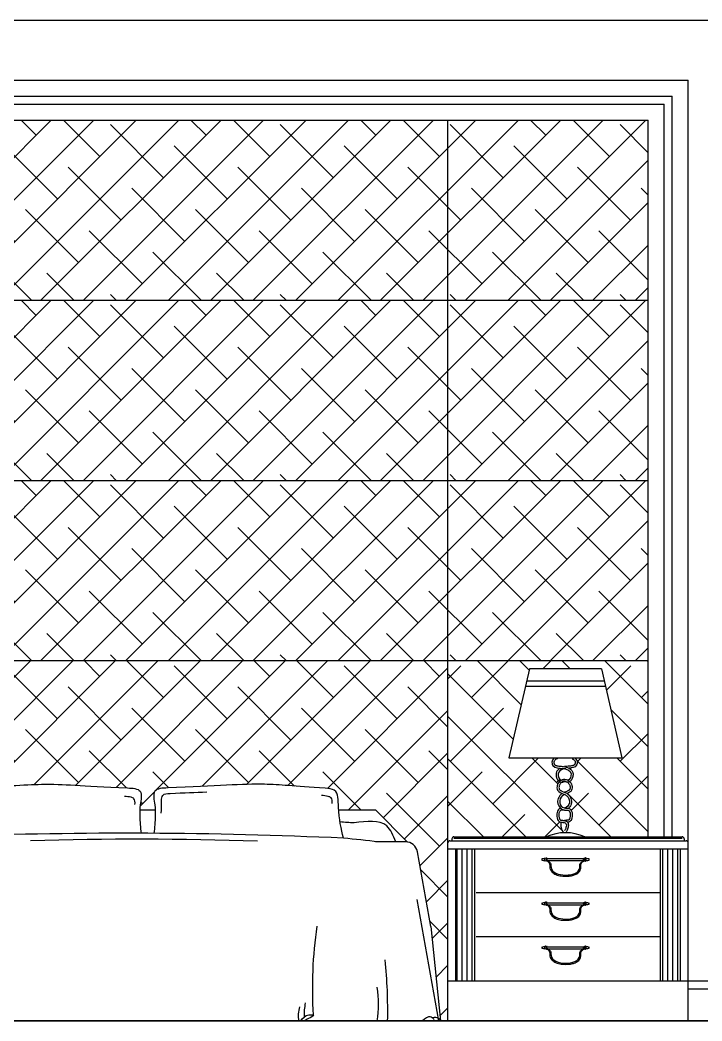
# Model space of a CAD drawing. Header units: inches. Extents: x 3 to 45, y 10.7 to 35.5.
# Drawn here: x 19.385 to 21.089, y 20.311 to 22.811 of the extents above; entities that cross this region are included whole.
import ezdxf

# ---------------------------------------------------------------- set-up
doc = ezdxf.new("R2010")
doc.units = ezdxf.units.IN
doc.header["$MEASUREMENT"] = 0
for name, color, linetype in [('02', 2, 'Continuous'), ('1', 1, 'Continuous'), ('4', 4, 'Continuous'), ('8', 8, 'Continuous')]:
    doc.layers.add(name, color=color, linetype=linetype)
pattern_1 = [(45, (-10.16666, 24.72485), (-0.053033, 0.053033), []), (135, (-10.16666, 24.72485), (-0.15909903, 0.053033), [0.1875, -0.1125])]

msp = doc.modelspace()

# ---------------------------------------------------------------- hatches: boundary and pattern name
at = {"layer": '8'}
h = msp.add_hatch(dxfattribs=at)
h.set_pattern_fill('ANSI38', color=256, scale=0.6, style=0)
h.set_pattern_definition([(45, (-10.16666, 25.17485), (-0.053033, 0.053033), []), (135, (-10.16666, 25.17485), (-0.15909903, 0.053033), [0.1875, -0.1125])])
h.paths.add_polyline_path([(18.9545, 22.561), (18.9545, 22.111), (20.4545, 22.111), (20.4545, 22.561)])
h.paths.add_polyline_path([(20.4545, 22.561), (20.4545, 22.111), (20.9545, 22.111), (20.9545, 22.561)])
h.paths.add_polyline_path([(18.4545, 22.561), (18.4545, 22.111), (18.9545, 22.111), (18.9545, 22.561)])
h = msp.add_hatch(dxfattribs=at)
h.set_pattern_fill('ANSI38', color=256, scale=0.6, style=0)
h.set_pattern_definition(pattern_1)
h.paths.add_polyline_path([(18.9545, 22.111), (18.9545, 21.661), (20.4545, 21.661), (20.4545, 22.111)])
h.paths.add_polyline_path([(20.4545, 22.111), (20.4545, 21.661), (20.9545, 21.661), (20.9545, 22.111)])
h.paths.add_polyline_path([(18.4545, 22.111), (18.4545, 21.661), (18.9545, 21.661), (18.9545, 22.111)])
h = msp.add_hatch(dxfattribs=at)
h.set_pattern_fill('ANSI38', color=256, scale=0.6, style=0)
h.set_pattern_definition([(45, (-10.16666, 24.27485), (-0.053033, 0.053033), []), (135, (-10.16666, 24.27485), (-0.15909903, 0.053033), [0.1875, -0.1125])])
h.paths.add_polyline_path([(18.9545, 21.661), (18.9545, 21.211), (20.4545, 21.211), (20.4545, 21.661)])
h.paths.add_polyline_path([(20.4545, 21.661), (20.4545, 21.211), (20.9545, 21.211), (20.9545, 21.661)])
h.paths.add_polyline_path([(18.4545, 21.661), (18.4545, 21.211), (18.9545, 21.211), (18.9545, 21.661)])
h = msp.add_hatch(dxfattribs=at)
h.set_pattern_fill('ANSI38', color=256, scale=0.6, style=0)
h.set_pattern_definition(pattern_1)
edge = h.paths.add_edge_path()
edge.add_spline(control_points=[(19.2263, 20.838), (19.2265, 20.8404), (19.2275, 20.859), (19.2267, 20.8899), (19.3363, 20.8971), (19.4712, 20.9066), (19.5377, 20.898), (19.6945, 20.8913), (19.686, 20.8578), (19.6848, 20.8421), (19.6847, 20.838)], knot_values=[81.97034, 81.97034, 81.97034, 81.97034, 88.200057, 131.492666, 155.02987, 382.749545, 695.379118, 728.972272, 762.972272, 775.118622, 775.118622, 775.118622, 775.118622], degree=3, periodic=0)
edge.add_line((19.6847, 20.838), (19.7231, 20.838))
edge.add_spline(control_points=[(19.7231, 20.838), (19.723, 20.8421), (19.7218, 20.8578), (19.7132, 20.8913), (19.8701, 20.898), (19.9896, 20.9066), (20.0715, 20.8971), (20.1811, 20.8899), (20.1803, 20.859), (20.1813, 20.8404), (20.1815, 20.838)], knot_values=[81.97034, 81.97034, 81.97034, 81.97034, 94.11669, 128.11669, 161.709844, 474.339417, 702.059091, 725.596296, 768.888905, 775.118622, 775.118622, 775.118622, 775.118622], degree=3, periodic=0)
edge.add_line((20.1815, 20.838), (20.2734, 20.838))
edge.add_line((20.2734, 20.838), (20.3534, 20.758))
edge.add_arc((20.3487, 20.7284), 0.03, 10.209, 80.9663, ccw=False)
edge.add_line((20.3782, 20.7337), (20.4118, 20.5471))
edge.add_line((20.4118, 20.5471), (20.4357, 20.311))
edge.add_line((20.4357, 20.311), (20.4545, 20.311))
edge.add_line((20.4545, 20.311), (20.4545, 21.211))
edge.add_line((20.4545, 21.211), (18.9545, 21.211))
edge.add_line((18.9545, 21.211), (18.9545, 20.311))
edge.add_line((18.9545, 20.311), (18.9721, 20.311))
edge.add_line((18.9721, 20.311), (18.996, 20.5471))
edge.add_line((18.996, 20.5471), (19.0296, 20.7337))
edge.add_arc((19.0591, 20.7284), 0.03, 99.0337, 169.791, ccw=False)
edge.add_line((19.0544, 20.758), (19.1344, 20.838))
edge.add_line((19.1344, 20.838), (19.2263, 20.838))

# ---------------------------------------------------------------- linework, layer by layer
at = {"layer": '02'}
for p, q in [((20.5135, 21.1186), (20.6059, 21.211)), ((20.6373, 21.1009), (20.5272, 21.211)), ((20.6573, 21.187), (20.6333, 21.211)), ((20.6914, 21.1904), (20.712, 21.211)), ((20.7599, 21.1904), (20.7393, 21.211)), ((20.9545, 21.1019), (20.8454, 21.211)), ((20.9545, 21.208), (20.9515, 21.211)), ((20.4545, 21.1656), (20.487, 21.1982)), ((20.6172, 21.0149), (20.4545, 21.1777)), ((20.6581, 21.1904), (20.6063, 20.9679)), ((20.8382, 21.1904), (20.6581, 21.1904)), ((20.8382, 21.1904), (20.889, 20.9679)), ((20.8503, 21.1372), (20.9113, 21.1982)), ((20.8452, 21.1597), (20.6511, 21.1597)), ((20.8483, 21.1461), (20.648, 21.1461)), ((20.9378, 21.1186), (20.9545, 21.1353)), ((20.4605, 20.9595), (20.5931, 21.0921)), ((20.9545, 20.9959), (20.8614, 21.0889)), ((20.7404, 20.7857), (20.4545, 21.0716)), ((20.8848, 20.9595), (20.9545, 21.0292)), ((20.649, 20.771), (20.4545, 20.9655)), ((20.5666, 20.8534), (20.681, 20.9679)), ((20.6063, 20.9679), (20.889, 20.9679)), ((20.7289, 20.9032), (20.6642, 20.9679)), ((20.9545, 20.7837), (20.7764, 20.9618)), ((20.7773, 20.9581), (20.7871, 20.9679)), ((20.9545, 20.8898), (20.8764, 20.9679)), ((20.4545, 20.8474), (20.54, 20.933)), ((20.7488, 20.9404), (20.7321, 20.9404)), ((20.7598, 20.9406), (20.762, 20.9429)), ((20.7621, 20.9404), (20.7602, 20.9404)), ((20.7257, 20.9065), (20.7337, 20.9146)), ((20.8317, 20.8004), (20.9545, 20.9232)), ((20.8611, 20.771), (20.7525, 20.8796)), ((20.7623, 20.837), (20.8052, 20.88)), ((20.5429, 20.771), (20.4545, 20.8595)), ((20.5902, 20.771), (20.6461, 20.8269)), ((20.6962, 20.771), (20.7337, 20.8084)), ((20.4695, 20.768), (21.0395, 20.768)), ((20.4775, 20.411), (20.4775, 20.741)), ((20.49, 20.411), (20.49, 20.741)), ((20.5025, 20.411), (20.5025, 20.741)), ((20.515, 20.411), (20.515, 20.741)), ((20.9915, 20.411), (20.9915, 20.741)), ((21.004, 20.411), (21.004, 20.741)), ((21.0165, 20.411), (21.0165, 20.741)), ((21.029, 20.411), (21.029, 20.741)), ((20.7026, 20.7165), (20.7937, 20.7165)), ((20.7026, 20.7115), (20.7937, 20.7115)), ((20.3771, 20.6144), (20.4311, 20.311)), ((20.7026, 20.6065), (20.7937, 20.6065)), ((20.7026, 20.6015), (20.7937, 20.6015)), ((20.7026, 20.4965), (20.7937, 20.4965)), ((20.7026, 20.4915), (20.7937, 20.4915)), ((21.0545, 20.391), (21.1983, 20.391))]:
    msp.add_line(p, q, dxfattribs=at)
for centre, radius, start, end in [((20.7481, 20.6646), 0.1167, 65.7073, 114.2927), ((19.6824, 11.4661), 9.2988, 88.17587, 91.66873), ((20.6944, 20.7069), 0.00955, 69.0492, 130.2371), ((20.6944, 20.7215), 0.00955, 229.7629, 290.9508), ((20.8019, 20.7069), 0.00955, 49.7629, 110.9508), ((20.8019, 20.7215), 0.00955, 249.0492, 310.2371), ((20.6944, 20.5969), 0.00955, 69.0492, 130.2371), ((20.6944, 20.6115), 0.00955, 229.7629, 290.9508), ((20.8019, 20.5969), 0.00955, 49.7629, 110.9508), ((20.8019, 20.6115), 0.00955, 249.0492, 310.2371), ((21.2206, 20.3917), 1.1049, 171.8905, 183.4107), ((20.6944, 20.4869), 0.00955, 69.0492, 130.2371), ((20.6944, 20.5015), 0.00955, 229.7629, 290.9508), ((20.8019, 20.4869), 0.00955, 49.7629, 110.9508), ((20.8019, 20.5015), 0.00955, 249.0492, 310.2371), ((19.0609, 20.3385), 1.2431, 358.7303, 5.7732), ((20.0457, 20.353), 0.2353, 349.7075, 10.2925), ((20.3174, 20.3213), 0.2224, 171.0002, 180.1203), ((20.1679, 20.3228), 0.0875, 164.2136, 187.7502)]:
    msp.add_arc(centre, radius, start, end, dxfattribs=at)
for centre in [(20.6982, 20.7142), (20.6982, 20.6042), (20.6982, 20.4942)]:
    msp.add_ellipse(centre, major_axis=(0, 0.0047), ratio=0.287353, dxfattribs=at)
for centre, major_axis, ratio, start_param, end_param in [((20.7001, 20.714), (-0.00001, 0.00346), 0.499816, 2.572703, 6.805763), ((20.7013, 20.714), (0, 0.00386), 0.448757, 2.645237, 6.768924), ((20.7001, 20.604), (-0.00001, 0.00346), 0.499816, 2.572703, 6.805763), ((20.7013, 20.604), (0, 0.00386), 0.448757, 2.645237, 6.768924), ((20.7001, 20.494), (-0.00001, 0.00346), 0.499816, 2.572703, 6.805763), ((20.7013, 20.494), (0, 0.00386), 0.448757, 2.645237, 6.768924)]:
    msp.add_ellipse(centre, major_axis=major_axis, ratio=ratio, start_param=start_param, end_param=end_param, dxfattribs=at)
at = {"layer": '02', "extrusion": (0, 0, -1)}
for centre, major_axis, ratio, start_param, end_param in [((20.795, 20.714), (0, 0.00386), 0.448757, 2.645237, 6.768924), ((20.7961, 20.714), (0.00001, 0.00346), 0.499816, 2.572703, 6.805763), ((20.795, 20.604), (0, 0.00386), 0.448757, 2.645237, 6.768924), ((20.7961, 20.604), (0.00001, 0.00346), 0.499816, 2.572703, 6.805763), ((20.795, 20.494), (0, 0.00386), 0.448757, 2.645237, 6.768924), ((20.7961, 20.494), (0.00001, 0.00346), 0.499816, 2.572703, 6.805763)]:
    msp.add_ellipse(centre, major_axis=major_axis, ratio=ratio, start_param=start_param, end_param=end_param, dxfattribs=at)
for centre in [(20.7981, 20.7142), (20.7981, 20.6042), (20.7981, 20.4942)]:
    msp.add_ellipse(centre, major_axis=(0, 0.0047), ratio=0.287353, dxfattribs=at)
at = {"layer": '02'}
for points, knots in [([(20.7201, 20.9679), (20.7174, 20.9659), (20.7128, 20.96), (20.7166, 20.9411), (20.7414, 20.9445), (20.7676, 20.934), (20.7576, 20.909), (20.7443, 20.9163), (20.7328, 20.9106), (20.7264, 20.8997), (20.7265, 20.8834), (20.7414, 20.8791), (20.7546, 20.8724), (20.7616, 20.8562), (20.7521, 20.8441), (20.7461, 20.8429), (20.7457, 20.8429)], [114.621033, 114.621033, 114.621033, 114.621033, 124.12004, 135.44211, 162.810921, 185.967208, 203.984139, 211.098678, 225.556746, 236.765717, 249.050556, 267.657282, 275.909022, 294.238731, 311.372704, 312.363402, 312.363402, 312.363402, 312.363402]), ([(20.729, 20.9664), (20.729, 20.9664), (20.729, 20.9664), (20.7283, 20.9663), (20.7276, 20.9661), (20.7267, 20.9658), (20.7264, 20.9657), (20.7258, 20.9655), (20.7255, 20.9653), (20.7246, 20.9649), (20.724, 20.9645), (20.7226, 20.9636), (20.7219, 20.9629), (20.7206, 20.9615), (20.7202, 20.9608), (20.7197, 20.9597), (20.7195, 20.9594), (20.7194, 20.9589), (20.7193, 20.9586), (20.7192, 20.9581), (20.7192, 20.9579), (20.7191, 20.957), (20.7191, 20.9565), (20.7192, 20.9553), (20.7193, 20.9547), (20.7196, 20.9536), (20.7198, 20.953), (20.7202, 20.9523), (20.7203, 20.952), (20.7206, 20.9515), (20.7208, 20.9513), (20.7211, 20.9509), (20.7213, 20.9507), (20.7218, 20.9502), (20.7222, 20.95), (20.7231, 20.9495), (20.7236, 20.9492), (20.7248, 20.9488), (20.7255, 20.9486), (20.7271, 20.9483), (20.7279, 20.9481), (20.7304, 20.9478), (20.7321, 20.9476), (20.7359, 20.9473), (20.738, 20.9472), (20.7411, 20.9469), (20.7422, 20.9468), (20.7455, 20.9463), (20.7478, 20.9458), (20.7521, 20.9446), (20.7543, 20.9438), (20.7577, 20.9421), (20.7591, 20.9412), (20.7616, 20.9393), (20.7627, 20.9381), (20.7645, 20.9357), (20.7652, 20.9345), (20.7661, 20.9322), (20.7664, 20.9311), (20.7668, 20.9294), (20.7669, 20.9287), (20.767, 20.9273), (20.767, 20.9266), (20.7669, 20.9244), (20.7667, 20.9228), (20.7661, 20.9197), (20.7656, 20.9182), (20.7645, 20.9156), (20.7638, 20.9144), (20.7625, 20.9124), (20.7618, 20.9115), (20.7604, 20.9101), (20.7597, 20.9095), (20.758, 20.9085), (20.7571, 20.9081), (20.7556, 20.9077), (20.7552, 20.9076), (20.7544, 20.9075), (20.7542, 20.9075), (20.7536, 20.9074), (20.7533, 20.9074), (20.7525, 20.9075), (20.752, 20.9075), (20.7507, 20.9077), (20.7499, 20.9079), (20.7486, 20.9083), (20.748, 20.9086), (20.7469, 20.9089), (20.7465, 20.909), (20.746, 20.9092), (20.7459, 20.9092), (20.7456, 20.9092), (20.7454, 20.9093), (20.745, 20.9093), (20.7448, 20.9093), (20.7442, 20.9093), (20.7438, 20.9093), (20.7426, 20.9091), (20.7419, 20.9089), (20.7403, 20.9082), (20.7395, 20.9077), (20.738, 20.9067), (20.7372, 20.9061), (20.7359, 20.9048), (20.7353, 20.9041), (20.734, 20.9023), (20.7334, 20.9011), (20.7326, 20.8992), (20.7324, 20.8985), (20.7321, 20.897), (20.732, 20.8963), (20.7318, 20.8945), (20.7318, 20.8936), (20.732, 20.8918), (20.7321, 20.891), (20.7325, 20.8902), (20.7326, 20.89), (20.7327, 20.8896), (20.7328, 20.8895), (20.733, 20.8892), (20.7331, 20.8891), (20.7333, 20.8887), (20.7336, 20.8885), (20.7343, 20.8878), (20.7348, 20.8873), (20.7362, 20.8865), (20.7369, 20.886), (20.7386, 20.8852), (20.7395, 20.8848), (20.7418, 20.8838), (20.7432, 20.8833), (20.746, 20.8821), (20.7475, 20.8815), (20.7503, 20.8801), (20.7518, 20.8792), (20.7537, 20.8778), (20.7542, 20.8774), (20.7552, 20.8765), (20.7557, 20.8761), (20.7571, 20.8746), (20.7579, 20.8736), (20.76, 20.8706), (20.761, 20.8686), (20.7625, 20.8643), (20.7629, 20.862), (20.7631, 20.8585), (20.763, 20.8573), (20.7628, 20.8554), (20.7626, 20.8547), (20.7623, 20.8533), (20.7621, 20.8527), (20.7615, 20.8507), (20.7609, 20.8494), (20.7593, 20.8465), (20.7581, 20.8449), (20.7564, 20.8431), (20.7559, 20.8427), (20.7555, 20.8423)], [106.203848, 106.203848, 106.203848, 106.203848, 106.309256, 106.309256, 108.837155, 108.837155, 110.114808, 110.114808, 111.39246, 111.39246, 113.947764, 113.947764, 117.924196, 117.924196, 121.900628, 121.900628, 123.560073, 123.560073, 124.805541, 124.805541, 126.051008, 126.051008, 128.541944, 128.541944, 131.032879, 131.032879, 133.545529, 133.545529, 135.024013, 135.024013, 136.681273, 136.681273, 138.338533, 138.338533, 141.222082, 141.222082, 144.105631, 144.105631, 146.989181, 146.989181, 149.87273, 149.87273, 154.962378, 154.962378, 160.052026, 160.052026, 162.656157, 162.656157, 167.864421, 167.864421, 173.072684, 173.072684, 176.663539, 176.663539, 180.254394, 180.254394, 183.17065, 183.17065, 185.370032, 185.370032, 186.75678, 186.75678, 188.143528, 188.143528, 191.28169, 191.28169, 194.419851, 194.419851, 197.058611, 197.058611, 199.221261, 199.221261, 200.991937, 200.991937, 202.762613, 202.762613, 203.540829, 203.540829, 204.003289, 204.003289, 204.46575, 204.46575, 205.390671, 205.390671, 207.119714, 207.119714, 208.848757, 208.848757, 210.5778, 210.5778, 211.090501, 211.090501, 212.115902, 212.115902, 213.141304, 213.141304, 215.192108, 215.192108, 218.693253, 218.693253, 222.194399, 222.194399, 225.695545, 225.695545, 229.19669, 229.19669, 234.560184, 234.560184, 237.335007, 237.335007, 240.109831, 240.109831, 243.733724, 243.733724, 247.357617, 247.357617, 248.719926, 248.719926, 249.671664, 249.671664, 250.623402, 250.623402, 252.526878, 252.526878, 255.664742, 255.664742, 258.802606, 258.802606, 261.94047, 261.94047, 266.130687, 266.130687, 270.320903, 270.320903, 274.511119, 274.511119, 276.064104, 276.064104, 277.617089, 277.617089, 280.723059, 280.723059, 285.922804, 285.922804, 291.122548, 291.122548, 293.669866, 293.669866, 295.183731, 295.183731, 296.697597, 296.697597, 299.725328, 299.725328, 303.929283, 303.929283, 305.254655, 305.254655, 305.254655, 305.254655]), ([(20.765, 20.9657), (20.7652, 20.9657), (20.7653, 20.9656), (20.7657, 20.9655), (20.766, 20.9653), (20.7669, 20.9649), (20.7675, 20.9645), (20.7689, 20.9636), (20.7696, 20.9629), (20.7709, 20.9615), (20.7713, 20.9608), (20.7718, 20.9597), (20.772, 20.9594), (20.7721, 20.9589), (20.7722, 20.9586), (20.7723, 20.9581), (20.7723, 20.9579), (20.7724, 20.957), (20.7724, 20.9565), (20.7723, 20.9553), (20.7722, 20.9547), (20.7719, 20.9536), (20.7717, 20.953), (20.7713, 20.9523), (20.7712, 20.952), (20.7709, 20.9515), (20.7707, 20.9513), (20.7704, 20.9509), (20.7702, 20.9507), (20.7697, 20.9502), (20.7693, 20.95), (20.7684, 20.9495), (20.7679, 20.9492), (20.7667, 20.9488), (20.766, 20.9486), (20.7644, 20.9483), (20.7636, 20.9481), (20.7611, 20.9478), (20.7594, 20.9476), (20.7556, 20.9473), (20.7535, 20.9472), (20.7504, 20.9469), (20.7493, 20.9468), (20.7474, 20.9465), (20.7466, 20.9463), (20.7457, 20.9462)], [109.595734, 109.595734, 109.595734, 109.595734, 110.114808, 110.114808, 111.39246, 111.39246, 113.947765, 113.947765, 117.924196, 117.924196, 121.900628, 121.900628, 123.560075, 123.560075, 124.805542, 124.805542, 126.05101, 126.05101, 128.541946, 128.541946, 131.032881, 131.032881, 133.545527, 133.545527, 135.024012, 135.024012, 136.681272, 136.681272, 138.338532, 138.338532, 141.222081, 141.222081, 144.10563, 144.10563, 146.989179, 146.989179, 149.872728, 149.872728, 154.962376, 154.962376, 160.052023, 160.052023, 162.656156, 162.656156, 164.564552, 164.564552, 164.564552, 164.564552]), ([(20.7714, 20.9679), (20.7741, 20.9659), (20.7787, 20.96), (20.7755, 20.9439), (20.7647, 20.943), (20.757, 20.9424)], [120.742501, 120.742501, 120.742501, 120.742501, 130.241288, 141.563358, 161.821253, 161.821253, 161.821253, 161.821253]), ([(20.7321, 20.9409), (20.7318, 20.9407), (20.7315, 20.9405), (20.7299, 20.9393), (20.7288, 20.9381), (20.727, 20.9357), (20.7263, 20.9345), (20.7254, 20.9322), (20.7251, 20.9311), (20.7247, 20.9294), (20.7246, 20.9287), (20.7245, 20.9273), (20.7245, 20.9266), (20.7246, 20.9244), (20.7248, 20.9228), (20.7254, 20.9197), (20.7259, 20.9182), (20.727, 20.9156), (20.7277, 20.9144), (20.729, 20.9124), (20.7297, 20.9115), (20.7311, 20.9101), (20.7318, 20.9095), (20.7335, 20.9085), (20.7344, 20.9081), (20.7359, 20.9077), (20.7363, 20.9076), (20.7371, 20.9075), (20.7373, 20.9075), (20.7379, 20.9074), (20.7382, 20.9074), (20.739, 20.9075), (20.7395, 20.9075), (20.7408, 20.9077), (20.7416, 20.9079), (20.7429, 20.9083), (20.7435, 20.9086), (20.7446, 20.9089), (20.745, 20.909), (20.7455, 20.9092), (20.7456, 20.9092), (20.7459, 20.9092), (20.7461, 20.9093), (20.7465, 20.9093), (20.7467, 20.9093), (20.7473, 20.9093), (20.7477, 20.9093), (20.7489, 20.9091), (20.7496, 20.9089), (20.7512, 20.9082), (20.752, 20.9077), (20.7535, 20.9067), (20.7543, 20.9061), (20.7556, 20.9048), (20.7562, 20.9041), (20.7575, 20.9023), (20.7581, 20.9011), (20.7589, 20.8992), (20.7591, 20.8985), (20.7594, 20.897), (20.7595, 20.8963), (20.7597, 20.8945), (20.7597, 20.8936), (20.7595, 20.8918), (20.7594, 20.891), (20.759, 20.8902), (20.7589, 20.89), (20.7588, 20.8896), (20.7587, 20.8895), (20.7585, 20.8892), (20.7584, 20.8891), (20.7582, 20.8887), (20.7579, 20.8885), (20.7572, 20.8878), (20.7567, 20.8873), (20.7553, 20.8865), (20.7546, 20.886), (20.7529, 20.8852), (20.752, 20.8848), (20.7497, 20.8838), (20.7483, 20.8833), (20.7465, 20.8825), (20.7461, 20.8824), (20.7457, 20.8822)], [175.822221, 175.822221, 175.822221, 175.822221, 176.66354, 176.66354, 180.254395, 180.254395, 183.17065, 183.17065, 185.37003, 185.37003, 186.756777, 186.756777, 188.143524, 188.143524, 191.281685, 191.281685, 194.419846, 194.419846, 197.058607, 197.058607, 199.221257, 199.221257, 200.991934, 200.991934, 202.762611, 202.762611, 203.540826, 203.540826, 204.003283, 204.003283, 204.46574, 204.46574, 205.390653, 205.390653, 207.119692, 207.119692, 208.84873, 208.84873, 210.577769, 210.577769, 211.090488, 211.090488, 212.115926, 212.115926, 213.141364, 213.141364, 215.192241, 215.192241, 218.693412, 218.693412, 222.194582, 222.194582, 225.695753, 225.695753, 229.196924, 229.196924, 234.560419, 234.560419, 237.335343, 237.335343, 240.110267, 240.110267, 243.734087, 243.734087, 247.357908, 247.357908, 248.720479, 248.720479, 249.672178, 249.672178, 250.623878, 250.623878, 252.527277, 252.527277, 255.665235, 255.665235, 258.803192, 258.803192, 261.94115, 261.94115, 266.13093, 266.13093, 267.262592, 267.262592, 267.262592, 267.262592]), ([(20.7427, 20.9404), (20.7361, 20.9385), (20.725, 20.9313), (20.7339, 20.909), (20.7472, 20.9163), (20.7587, 20.9106), (20.7651, 20.8997), (20.765, 20.8851), (20.7564, 20.8811), (20.7517, 20.8792)], [174.175905, 174.175905, 174.175905, 174.175905, 192.088456, 210.105387, 217.219926, 231.677994, 242.886965, 255.171804, 269.338797, 269.338797, 269.338797, 269.338797]), ([(20.7398, 20.8792), (20.7393, 20.8789), (20.7388, 20.8786), (20.7378, 20.8778), (20.7373, 20.8774), (20.7363, 20.8765), (20.7358, 20.8761), (20.7344, 20.8746), (20.7336, 20.8736), (20.7315, 20.8706), (20.7305, 20.8686), (20.729, 20.8643), (20.7286, 20.862), (20.7284, 20.8585), (20.7285, 20.8573), (20.7287, 20.8554), (20.7289, 20.8547), (20.7292, 20.8534), (20.7294, 20.8527), (20.73, 20.8507), (20.7306, 20.8494), (20.7322, 20.8465), (20.7334, 20.8449), (20.736, 20.8421), (20.7376, 20.8409), (20.7399, 20.8396), (20.7405, 20.8393), (20.7419, 20.8387), (20.7426, 20.8385), (20.7437, 20.8382), (20.7441, 20.8381), (20.7448, 20.838), (20.7451, 20.8379), (20.7461, 20.8378), (20.7468, 20.8377), (20.7484, 20.8376), (20.7494, 20.8376), (20.7512, 20.8376), (20.752, 20.8376), (20.7534, 20.8376), (20.754, 20.8375), (20.7546, 20.8373), (20.7548, 20.8373), (20.7551, 20.8372), (20.7552, 20.8371), (20.7554, 20.8371), (20.7555, 20.837), (20.7558, 20.8368), (20.7561, 20.8366), (20.7568, 20.836), (20.7573, 20.8354), (20.7583, 20.8341), (20.7587, 20.8333), (20.7593, 20.8318), (20.7596, 20.8311), (20.7599, 20.8295), (20.76, 20.8287), (20.7601, 20.8269), (20.7601, 20.826), (20.76, 20.8245), (20.76, 20.8239), (20.7598, 20.8227), (20.7598, 20.8221), (20.7596, 20.8208), (20.7594, 20.8202), (20.7591, 20.8185), (20.7589, 20.8176), (20.7583, 20.8159), (20.7579, 20.8152), (20.7574, 20.8143), (20.7571, 20.814), (20.7568, 20.8136), (20.7567, 20.8135), (20.7565, 20.8134), (20.7564, 20.8133), (20.7563, 20.8132), (20.7562, 20.8132), (20.7559, 20.813), (20.7556, 20.8129), (20.7548, 20.8127), (20.7543, 20.8126), (20.7532, 20.8124), (20.7526, 20.8123), (20.7512, 20.8122), (20.7505, 20.8121), (20.7489, 20.812), (20.7481, 20.8119), (20.7468, 20.8117), (20.7463, 20.8116), (20.7457, 20.8115)], [273.018356, 273.018356, 273.018356, 273.018356, 274.510489, 274.510489, 276.063181, 276.063181, 277.615873, 277.615873, 280.721257, 280.721257, 285.921053, 285.921053, 291.120849, 291.120849, 293.667498, 293.667498, 295.181592, 295.181592, 296.695687, 296.695687, 299.723875, 299.723875, 303.927971, 303.927971, 308.132068, 308.132068, 309.640977, 309.640977, 311.237915, 311.237915, 311.987526, 311.987526, 312.737138, 312.737138, 314.236361, 314.236361, 316.851827, 316.851827, 319.467293, 319.467293, 322.082759, 322.082759, 323.287723, 323.287723, 324.154038, 324.154038, 325.020352, 325.020352, 326.752981, 326.752981, 330.113971, 330.113971, 333.474961, 333.474961, 336.835951, 336.835951, 340.19694, 340.19694, 343.55793, 343.55793, 345.364232, 345.364232, 347.337463, 347.337463, 349.310694, 349.310694, 352.608363, 352.608363, 355.906032, 355.906032, 358.103707, 358.103707, 359.463684, 359.463684, 360.29394, 360.29394, 361.124196, 361.124196, 363.114013, 363.114013, 365.103831, 365.103831, 367.093648, 367.093648, 369.083465, 369.083465, 371.073282, 371.073282, 372.234378, 372.234378, 372.234378, 372.234378]), ([(20.7457, 20.8767), (20.7437, 20.8758), (20.7366, 20.8718), (20.7299, 20.8562), (20.7424, 20.8403), (20.7569, 20.8443), (20.7653, 20.8339), (20.7654, 20.8219), (20.7621, 20.809), (20.7554, 20.8076), (20.7531, 20.8074)], [275.432758, 275.432758, 275.432758, 275.432758, 282.03027, 300.359979, 317.493952, 329.894392, 339.235888, 352.440217, 366.330787, 372.56457, 372.56457, 372.56457, 372.56457]), ([(20.736, 20.8423), (20.7355, 20.8421), (20.7321, 20.8411), (20.7262, 20.8339), (20.7261, 20.8219), (20.7295, 20.8088), (20.7399, 20.8069), (20.7513, 20.8068), (20.75, 20.7947), (20.7474, 20.7888), (20.7457, 20.7867)], [322.011843, 322.011843, 322.011843, 322.011843, 323.773144, 333.11464, 346.318969, 360.209539, 366.781568, 377.338024, 387.713462, 395.592473, 395.592473, 395.592473, 395.592473]), ([(20.7457, 20.8378), (20.7452, 20.8378), (20.7446, 20.8377), (20.7431, 20.8376), (20.7421, 20.8376), (20.7403, 20.8376), (20.7395, 20.8376), (20.7381, 20.8376), (20.7375, 20.8375), (20.7369, 20.8373), (20.7367, 20.8373), (20.7364, 20.8372), (20.7363, 20.8371), (20.7361, 20.8371), (20.736, 20.837), (20.7357, 20.8368), (20.7355, 20.8366), (20.7347, 20.836), (20.7342, 20.8354), (20.7333, 20.8341), (20.7329, 20.8334), (20.7322, 20.8319), (20.732, 20.8312), (20.7316, 20.8296), (20.7315, 20.8288), (20.7314, 20.827), (20.7314, 20.8261), (20.7315, 20.8246), (20.7315, 20.824), (20.7317, 20.8228), (20.7317, 20.8221), (20.7319, 20.8208), (20.7321, 20.8201), (20.7324, 20.8185), (20.7327, 20.8175), (20.7333, 20.8159), (20.7336, 20.8152), (20.7341, 20.8143), (20.7344, 20.814), (20.7347, 20.8136), (20.7348, 20.8135), (20.735, 20.8134), (20.7351, 20.8133), (20.7352, 20.8133), (20.7353, 20.8132), (20.7356, 20.813), (20.7359, 20.8129), (20.7367, 20.8127), (20.7371, 20.8126), (20.7382, 20.8124), (20.7388, 20.8123), (20.7402, 20.8122), (20.7409, 20.8121), (20.7424, 20.812), (20.7432, 20.8119), (20.7449, 20.8117), (20.7457, 20.8115), (20.7475, 20.8111), (20.7484, 20.8108), (20.75, 20.8101), (20.7506, 20.8097), (20.7515, 20.809), (20.7519, 20.8087), (20.7526, 20.808), (20.7529, 20.8076), (20.7535, 20.8069), (20.7537, 20.8065), (20.7543, 20.8054), (20.7546, 20.8046), (20.755, 20.8031), (20.7551, 20.8024), (20.7552, 20.801), (20.7552, 20.8003), (20.7552, 20.7983), (20.755, 20.797), (20.7546, 20.795), (20.7545, 20.7943), (20.7541, 20.7929), (20.7539, 20.7923), (20.7535, 20.791), (20.7533, 20.7904), (20.7526, 20.7885), (20.7521, 20.7873), (20.7508, 20.7851), (20.7502, 20.7841), (20.7494, 20.7832)], [312.96731, 312.96731, 312.96731, 312.96731, 314.244048, 314.244048, 316.859404, 316.859404, 319.47476, 319.47476, 322.090115, 322.090115, 323.299435, 323.299435, 324.142567, 324.142567, 324.9857, 324.9857, 326.671964, 326.671964, 330.016991, 330.016991, 333.362018, 333.362018, 336.707046, 336.707046, 340.052073, 340.052073, 343.3971, 343.3971, 345.302768, 345.302768, 347.338494, 347.338494, 349.37422, 349.37422, 352.659805, 352.659805, 355.945391, 355.945391, 358.137644, 358.137644, 359.430974, 359.430974, 360.240761, 360.240761, 361.050549, 361.050549, 363.024365, 363.024365, 364.998182, 364.998182, 366.971998, 366.971998, 368.945815, 368.945815, 370.919631, 370.919631, 372.893448, 372.893448, 374.867264, 374.867264, 376.139596, 376.139596, 376.954778, 376.954778, 377.716982, 377.716982, 378.479186, 378.479186, 379.895926, 379.895926, 381.312665, 381.312665, 382.729404, 382.729404, 385.528548, 385.528548, 387.162428, 387.162428, 388.690273, 388.690273, 390.218117, 390.218117, 393.273806, 393.273806, 395.989199, 395.989199, 395.989199, 395.989199]), ([(20.7384, 20.8074), (20.7384, 20.8074), (20.7384, 20.8073), (20.7381, 20.807), (20.7379, 20.8067), (20.7373, 20.8057), (20.737, 20.8049), (20.7366, 20.8035), (20.7365, 20.8028), (20.7363, 20.8014), (20.7363, 20.8008), (20.7363, 20.7988), (20.7364, 20.7975), (20.7368, 20.7953), (20.737, 20.7943), (20.7374, 20.7929), (20.7375, 20.7923), (20.7379, 20.7913), (20.738, 20.7907), (20.7386, 20.7892), (20.7391, 20.7882), (20.7403, 20.7858), (20.7411, 20.7844), (20.7427, 20.7825), (20.7433, 20.7818), (20.7439, 20.7813)], [377.650713, 377.650713, 377.650713, 377.650713, 377.671372, 377.671372, 378.287433, 378.287433, 379.6663, 379.6663, 381.045166, 381.045166, 382.424032, 382.424032, 385.138632, 385.138632, 387.289308, 387.289308, 388.563891, 388.563891, 389.838473, 389.838473, 392.387639, 392.387639, 396.076631, 396.076631, 397.979992, 397.979992, 397.979992, 397.979992]), ([(20.7022, 20.7112), (20.7056, 20.7096), (20.7125, 20.7064), (20.7093, 20.6826), (20.7472, 20.67), (20.7867, 20.6818), (20.7824, 20.7057), (20.79, 20.7091), (20.7941, 20.7109)], [0, 0, 0, 0, 10.155739, 20.552946, 61.599796, 101.718246, 111.830188, 123.748324, 123.748324, 123.748324, 123.748324]), ([(20.7022, 20.7107), (20.7026, 20.7106), (20.703, 20.7104), (20.7041, 20.7099), (20.7044, 20.7092), (20.7056, 20.7082), (20.7056, 20.7077), (20.7066, 20.7069), (20.7071, 20.7062), (20.7075, 20.7048), (20.7077, 20.7046), (20.7079, 20.7045), (20.7081, 20.7037), (20.7083, 20.7031), (20.7084, 20.7028), (20.7085, 20.7018), (20.7086, 20.7009), (20.7087, 20.6991), (20.7087, 20.698), (20.7088, 20.6964), (20.7088, 20.6958), (20.7089, 20.6948), (20.7089, 20.6943), (20.7091, 20.6934), (20.7092, 20.6929), (20.7095, 20.6916), (20.7097, 20.6907), (20.7107, 20.6881), (20.7117, 20.6864), (20.714, 20.6834), (20.7154, 20.6821), (20.7184, 20.6797), (20.72, 20.6787), (20.7236, 20.6768), (20.7255, 20.6761), (20.7317, 20.674), (20.7363, 20.6732), (20.7438, 20.6725), (20.7465, 20.6724), (20.7521, 20.6724), (20.7549, 20.6726), (20.7611, 20.6733), (20.7645, 20.674), (20.7709, 20.6759), (20.7739, 20.6771), (20.7783, 20.6798), (20.7798, 20.681), (20.7826, 20.6837), (20.7838, 20.6853), (20.7856, 20.6888), (20.7862, 20.6908), (20.7866, 20.6933), (20.7866, 20.6938), (20.7867, 20.6949), (20.7867, 20.6953), (20.7867, 20.6968), (20.7867, 20.6978), (20.7867, 20.6996), (20.7867, 20.7004), (20.7864, 20.7015), (20.7865, 20.7019), (20.7866, 20.7025), (20.7866, 20.7026), (20.7868, 20.7029), (20.7868, 20.703), (20.7871, 20.7035), (20.7869, 20.7038), (20.7875, 20.7045), (20.7877, 20.7047), (20.788, 20.706), (20.7886, 20.7069), (20.7906, 20.7083), (20.792, 20.7096), (20.7936, 20.7103), (20.7939, 20.7104), (20.7943, 20.7106)], [0, 0, 0, 0, 1.151224, 1.151224, 3.453671, 3.453671, 5.998117, 5.998117, 8.542563, 8.542563, 9.985548, 9.985548, 11.428532, 11.428532, 12.871517, 12.871517, 15.757436, 15.757436, 18.643355, 18.643355, 20.146326, 20.146326, 21.335255, 21.335255, 22.524183, 22.524183, 24.90204, 24.90204, 30.047196, 30.047196, 35.192351, 35.192351, 40.337506, 40.337506, 45.482662, 45.482662, 56.451045, 56.451045, 62.775339, 62.775339, 69.099632, 69.099632, 77.210466, 77.210466, 85.3213, 85.3213, 90.618261, 90.618261, 95.915222, 95.915222, 101.212183, 101.212183, 102.515526, 102.515526, 103.818868, 103.818868, 106.517278, 106.517278, 109.215688, 109.215688, 111.147732, 111.147732, 112.022625, 112.022625, 112.897518, 112.897518, 115.015374, 115.015374, 117.133229, 117.133229, 119.251085, 119.251085, 122.838921, 122.838921, 123.885454, 123.885454, 123.885454, 123.885454]), ([(20.7022, 20.6012), (20.7056, 20.5996), (20.7125, 20.5964), (20.7093, 20.5726), (20.7472, 20.56), (20.7867, 20.5718), (20.7824, 20.5957), (20.79, 20.5991), (20.7941, 20.6009)], [0, 0, 0, 0, 10.155739, 20.552946, 61.599796, 101.718246, 111.830188, 123.748324, 123.748324, 123.748324, 123.748324]), ([(20.7022, 20.6007), (20.7026, 20.6006), (20.703, 20.6004), (20.7041, 20.5999), (20.7044, 20.5992), (20.7056, 20.5982), (20.7056, 20.5977), (20.7066, 20.5969), (20.7071, 20.5962), (20.7075, 20.5948), (20.7077, 20.5946), (20.7079, 20.5945), (20.7081, 20.5937), (20.7083, 20.5931), (20.7084, 20.5928), (20.7085, 20.5918), (20.7086, 20.5909), (20.7087, 20.5891), (20.7087, 20.588), (20.7088, 20.5864), (20.7088, 20.5858), (20.7089, 20.5848), (20.7089, 20.5843), (20.7091, 20.5834), (20.7092, 20.5829), (20.7095, 20.5816), (20.7097, 20.5807), (20.7107, 20.5781), (20.7117, 20.5764), (20.714, 20.5734), (20.7154, 20.5721), (20.7184, 20.5697), (20.72, 20.5687), (20.7236, 20.5668), (20.7255, 20.5661), (20.7317, 20.564), (20.7363, 20.5632), (20.7438, 20.5625), (20.7465, 20.5624), (20.7521, 20.5624), (20.7549, 20.5626), (20.7611, 20.5633), (20.7645, 20.564), (20.7709, 20.5659), (20.7739, 20.5671), (20.7783, 20.5698), (20.7798, 20.571), (20.7826, 20.5737), (20.7838, 20.5753), (20.7856, 20.5788), (20.7862, 20.5808), (20.7866, 20.5833), (20.7866, 20.5838), (20.7867, 20.5849), (20.7867, 20.5853), (20.7867, 20.5868), (20.7867, 20.5878), (20.7867, 20.5896), (20.7867, 20.5904), (20.7864, 20.5915), (20.7865, 20.5919), (20.7866, 20.5925), (20.7866, 20.5926), (20.7868, 20.5929), (20.7868, 20.593), (20.7871, 20.5935), (20.7869, 20.5938), (20.7875, 20.5945), (20.7877, 20.5947), (20.788, 20.596), (20.7886, 20.5969), (20.7906, 20.5983), (20.792, 20.5996), (20.7936, 20.6003), (20.7939, 20.6004), (20.7943, 20.6006)], [0, 0, 0, 0, 1.151224, 1.151224, 3.453671, 3.453671, 5.998117, 5.998117, 8.542563, 8.542563, 9.985548, 9.985548, 11.428532, 11.428532, 12.871517, 12.871517, 15.757436, 15.757436, 18.643355, 18.643355, 20.146326, 20.146326, 21.335255, 21.335255, 22.524183, 22.524183, 24.90204, 24.90204, 30.047196, 30.047196, 35.192351, 35.192351, 40.337506, 40.337506, 45.482662, 45.482662, 56.451045, 56.451045, 62.775339, 62.775339, 69.099632, 69.099632, 77.210466, 77.210466, 85.3213, 85.3213, 90.618261, 90.618261, 95.915222, 95.915222, 101.212183, 101.212183, 102.515526, 102.515526, 103.818868, 103.818868, 106.517278, 106.517278, 109.215688, 109.215688, 111.147732, 111.147732, 112.022625, 112.022625, 112.897518, 112.897518, 115.015374, 115.015374, 117.133229, 117.133229, 119.251085, 119.251085, 122.838921, 122.838921, 123.885454, 123.885454, 123.885454, 123.885454]), ([(20.7022, 20.4912), (20.7056, 20.4896), (20.7125, 20.4864), (20.7093, 20.4626), (20.7472, 20.45), (20.7867, 20.4618), (20.7824, 20.4857), (20.79, 20.4891), (20.7941, 20.4909)], [0, 0, 0, 0, 10.155739, 20.552946, 61.599796, 101.718246, 111.830188, 123.748324, 123.748324, 123.748324, 123.748324]), ([(20.7022, 20.4907), (20.7026, 20.4906), (20.703, 20.4904), (20.7041, 20.4899), (20.7044, 20.4892), (20.7056, 20.4882), (20.7056, 20.4877), (20.7066, 20.4869), (20.7071, 20.4862), (20.7075, 20.4848), (20.7077, 20.4846), (20.7079, 20.4845), (20.7081, 20.4837), (20.7083, 20.4831), (20.7084, 20.4828), (20.7085, 20.4818), (20.7086, 20.4809), (20.7087, 20.4791), (20.7087, 20.478), (20.7088, 20.4764), (20.7088, 20.4758), (20.7089, 20.4748), (20.7089, 20.4743), (20.7091, 20.4734), (20.7092, 20.4729), (20.7095, 20.4716), (20.7097, 20.4707), (20.7107, 20.4681), (20.7117, 20.4664), (20.714, 20.4634), (20.7154, 20.4621), (20.7184, 20.4597), (20.72, 20.4587), (20.7236, 20.4568), (20.7255, 20.4561), (20.7317, 20.454), (20.7363, 20.4532), (20.7438, 20.4525), (20.7465, 20.4524), (20.7521, 20.4524), (20.7549, 20.4526), (20.7611, 20.4533), (20.7645, 20.454), (20.7709, 20.4559), (20.7739, 20.4571), (20.7783, 20.4598), (20.7798, 20.461), (20.7826, 20.4637), (20.7838, 20.4653), (20.7856, 20.4688), (20.7862, 20.4708), (20.7866, 20.4733), (20.7866, 20.4738), (20.7867, 20.4749), (20.7867, 20.4753), (20.7867, 20.4768), (20.7867, 20.4778), (20.7867, 20.4796), (20.7867, 20.4804), (20.7864, 20.4815), (20.7865, 20.4819), (20.7866, 20.4825), (20.7866, 20.4826), (20.7868, 20.4829), (20.7868, 20.483), (20.7871, 20.4835), (20.7869, 20.4838), (20.7875, 20.4845), (20.7877, 20.4847), (20.788, 20.486), (20.7886, 20.4869), (20.7906, 20.4883), (20.792, 20.4896), (20.7936, 20.4903), (20.7939, 20.4904), (20.7943, 20.4906)], [0, 0, 0, 0, 1.151224, 1.151224, 3.453671, 3.453671, 5.998117, 5.998117, 8.542563, 8.542563, 9.985548, 9.985548, 11.428532, 11.428532, 12.871517, 12.871517, 15.757436, 15.757436, 18.643355, 18.643355, 20.146326, 20.146326, 21.335255, 21.335255, 22.524183, 22.524183, 24.90204, 24.90204, 30.047196, 30.047196, 35.192351, 35.192351, 40.337506, 40.337506, 45.482662, 45.482662, 56.451045, 56.451045, 62.775339, 62.775339, 69.099632, 69.099632, 77.210466, 77.210466, 85.3213, 85.3213, 90.618261, 90.618261, 95.915222, 95.915222, 101.212183, 101.212183, 102.515526, 102.515526, 103.818868, 103.818868, 106.517278, 106.517278, 109.215688, 109.215688, 111.147732, 111.147732, 112.022625, 112.022625, 112.897518, 112.897518, 115.015374, 115.015374, 117.133229, 117.133229, 119.251085, 119.251085, 122.838921, 122.838921, 123.885454, 123.885454, 123.885454, 123.885454]), ([(20.0868, 20.311), (20.0916, 20.3181), (20.0989, 20.3278), (20.1253, 20.3263), (20.1052, 20.3167), (20.0983, 20.3128), (20.0952, 20.311)], [1.555512, 1.555512, 1.555512, 1.555512, 27.113305, 38.275039, 53.173897, 65.629738, 65.629738, 65.629738, 65.629738]), ([(20.4357, 20.311), (20.4343, 20.3134), (20.4301, 20.3207), (20.4213, 20.3198), (20.4152, 20.3188)], [0, 0, 0, 0, 7.909202, 23.879103, 23.879103, 23.879103, 23.879103])]:
    msp.add_open_spline(points, degree=3, knots=knots, dxfattribs=at)
for points in [[(19.7383, 20.8304), (19.7391, 20.8612), (19.7418, 20.8744), (19.7607, 20.8795), (19.8517, 20.8833)], [(19.6726, 20.8519), (19.67, 20.866), (19.6629, 20.8696), (19.6464, 20.8718)], [(20.165, 20.8542), (20.1624, 20.8683), (20.1553, 20.8718), (20.1388, 20.8741)], [(20.4197, 20.3151), (20.4104, 20.3213), (20.3906, 20.311)]]:
    msp.add_spline(points, degree=3, dxfattribs=at)
at = {"layer": '1'}
for p, q in [((15.7545, 22.811), (21.8445, 22.811)), ((18.3545, 22.661), (21.0545, 22.661)), ((21.0545, 20.311), (21.0545, 22.661)), ((18.3945, 22.621), (21.0145, 22.621)), ((18.4145, 22.601), (20.9945, 22.601)), ((20.9945, 20.771), (20.9945, 22.601)), ((21.0145, 20.771), (21.0145, 22.621)), ((18.4545, 22.561), (20.9545, 22.561)), ((20.4545, 20.311), (20.4545, 22.561)), ((20.9545, 20.771), (20.9545, 22.561)), ((18.4545, 22.111), (20.9545, 22.111)), ((18.4545, 21.661), (20.9545, 21.661)), ((18.4545, 21.211), (20.9545, 21.211)), ((19.6847, 20.838), (19.7231, 20.838)), ((20.1815, 20.838), (20.2734, 20.838)), ((20.2734, 20.838), (20.3534, 20.758)), ((20.3487, 20.7584), (20.2734, 20.7584)), ((20.4595, 20.761), (21.0495, 20.761)), ((20.4645, 20.766), (20.4645, 20.761)), ((20.4695, 20.771), (21.0395, 20.771)), ((21.0445, 20.766), (21.0445, 20.761)), ((20.4118, 20.5471), (20.3782, 20.7337)), ((20.4545, 20.741), (21.0545, 20.741)), ((20.4745, 20.411), (20.4745, 20.741)), ((20.522, 20.411), (20.522, 20.741)), ((20.9845, 20.741), (20.9845, 20.411)), ((21.0345, 20.741), (21.0345, 20.411)), ((20.9845, 20.631), (20.5245, 20.631)), ((20.4118, 20.5471), (20.4357, 20.311)), ((20.9845, 20.521), (20.5245, 20.521)), ((20.4545, 20.411), (21.1983, 20.411)), ((15.7545, 20.311), (21.8445, 20.311))]:
    msp.add_line(p, q, dxfattribs=at)
for centre, radius, start, end in [((19.471, 10.032), 10.7996, 86.02233, 86.20954), ((19.6509, 8.9195), 11.8604, 87.37892, 92.10372), ((19.4306, 12.9717), 7.833, 83.76625, 84.41258), ((20.3487, 20.7284), 0.03, 10.209, 90), ((20.4595, 20.756), 0.005, 90, 180), ((20.4695, 20.766), 0.005, 90, 180), ((21.0395, 20.766), 0.005, 0, 90), ((21.0495, 20.756), 0.005, 0, 90)]:
    msp.add_arc(centre, radius, start, end, dxfattribs=at)
for points, knots in [([(19.2155, 20.7719), (19.2208, 20.7941), (19.2282, 20.8308), (19.2267, 20.8899), (19.3363, 20.8971), (19.4712, 20.9066), (19.5377, 20.898), (19.6945, 20.8913), (19.6843, 20.8513), (19.6845, 20.8183), (19.6859, 20.7944), (19.6879, 20.7799)], [15.241432, 15.241432, 15.241432, 15.241432, 88.200057, 131.492666, 155.02987, 382.749545, 695.379118, 728.972272, 762.972272, 790.490448, 833.899399, 833.899399, 833.899399, 833.899399]), ([(20.1933, 20.7675), (20.1876, 20.7911), (20.1795, 20.8288), (20.1811, 20.8899), (20.0715, 20.8971), (19.9896, 20.9066), (19.8701, 20.898), (19.7132, 20.8913), (19.7235, 20.8513), (19.7232, 20.8181), (19.7219, 20.7939), (19.7198, 20.7792)], [10.392963, 10.392963, 10.392963, 10.392963, 88.200057, 131.492666, 155.02987, 382.749545, 695.379118, 728.972272, 762.972272, 790.490448, 834.606306, 834.606306, 834.606306, 834.606306])]:
    msp.add_open_spline(points, degree=3, knots=knots, dxfattribs=at)
msp.add_spline([(20.3243, 20.7587), (20.3016, 20.7981), (20.2201, 20.8056)], degree=3, dxfattribs=at)
at = {"layer": '4'}
msp.add_line((23.6511, 20.311), (3.3249, 20.311), dxfattribs=at)

doc.saveas('drawing.dxf')
